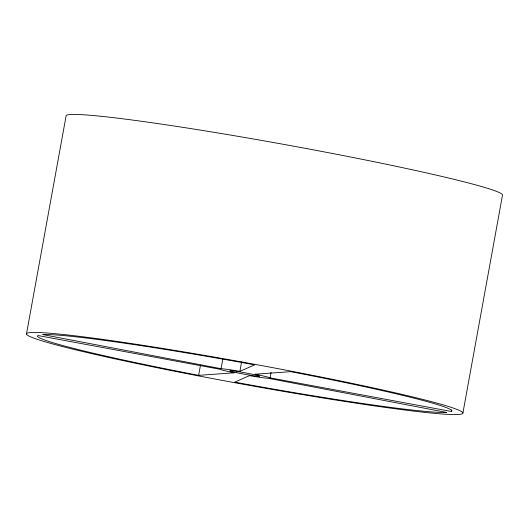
<?xml version="1.0" encoding="UTF-8"?>
<svg xmlns="http://www.w3.org/2000/svg" width="529" height="529" viewBox="0 0 529 529"><rect width="100%" height="100%" fill="white"/><g stroke="black" fill="none" stroke-linecap="round" stroke-linejoin="round"><path stroke-width="0.79" d="M26.45 334.136L66.065 116.129A221.843 10.838 10.3 0 1 280.377 143.769A221.843 10.838 10.3 0 1 502.55 194.864L462.935 412.871M198.639 375.345L234.221 372.8A26.271 1.283 10.3 0 1 219.29 369.143L38.035 335.538L37.387 336.113A210.727 10.296 10.3 0 0 194.646 374.585L198.639 375.345L200.504 365.076M221.056 368.693A26.271 1.283 10.3 0 1 239.882 371.351L254.674 364.884L240.953 362.365A210.727 10.296 10.3 0 0 43.484 334.5L42.763 334.573L221.056 368.693L222.775 359.211M239.882 371.351L241.601 361.869M270.088 377.865A26.271 1.283 10.3 0 0 255.157 374.208L290.745 371.662L294.732 372.423A210.727 10.296 10.3 0 1 451.997 410.894L451.343 411.469L270.088 377.865L271.093 372.337M451.343 411.469L451.634 409.889M249.503 375.656L234.711 382.123L248.425 384.643A210.727 10.296 10.3 0 0 445.901 412.508L446.621 412.435L268.329 378.314A26.271 1.283 10.3 0 1 249.503 375.656M114.958 358.841A221.843 10.838 10.3 0 0 461.579 414.062A221.843 10.838 10.3 0 0 157.536 347.606A221.843 10.838 10.3 0 0 114.958 358.841M236.542 372.654A15.162 0.741 10.3 0 0 259.587 376.245A15.162 0.741 10.3 0 0 237.944 371.609A15.162 0.741 10.3 0 0 236.542 372.654"/></g></svg>
